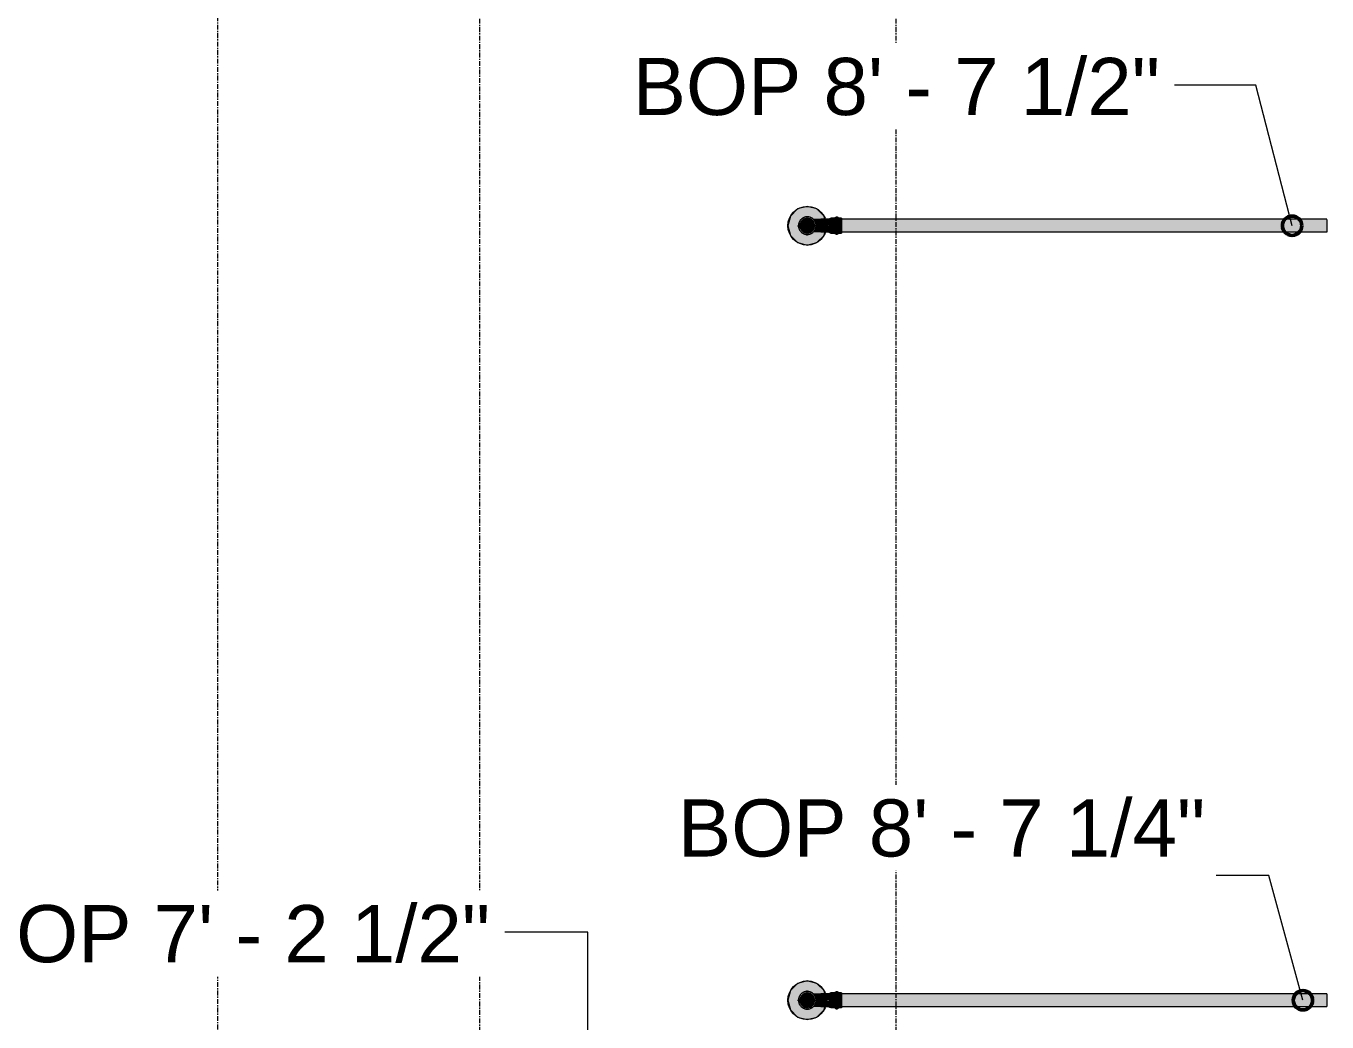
# Model space of a CAD drawing. Header units: inches. Extents: x -3679 to 241, y -496 to 1784.
# Drawn here: x -3101.8 to -2967.5, y 1161.5 to 1264.4 of the extents above; entities that cross this region are included whole.
import ezdxf

# ---------------------------------------------------------------- set-up
doc = ezdxf.new("R2010")
doc.units = ezdxf.units.IN
doc.header["$MEASUREMENT"] = 0
doc.linetypes.add('Grid Line', pattern=[0.875, 0.5, -0.125, 0.125, -0.125])
for name, color, linetype, lineweight in [('A-ANNO-NOTE', 250, 'Continuous', 9), ('G-ANNO-DIMS', 251, 'Continuous', 9), ('P-PIPE', 1, 'Continuous', 9), ('P-PIPE-CNTR', 1, 'Continuous', 9), ('S-GRID', 8, 'Continuous', 9)]:
    doc.layers.add(name, color=color, linetype=linetype, lineweight=lineweight)
doc.styles.add('Arial_1', font='arial.ttf', dxfattribs={"height": 5.901198})

# ---------------------------------------------------------------- blocks, each defined once
blk = doc.blocks.new('Victaulic-VicPress316-Elbow 90-45deg Style P568_P571 - Standard-1233200-LOWER PARKING')
at = {"layer": 'P-PIPE'}
for points in [[(-3022.07, 1163.74), (-3021.92, 1163.74), (-3021.7, 1164.28), (-3021.16, 1164.51), (-3020.61, 1164.28), (-3020.39, 1163.74), (-3020.39, 1163.74), (-3020.24, 1163.74), (-3020.26, 1163.91), (-3020.32, 1164.09), (-3020.49, 1164.36), (-3020.69, 1164.52), (-3020.82, 1164.59), (-3021, 1164.64), (-3021.18, 1164.65), (-3021.34, 1164.6), (-3021.49, 1164.59), (-3021.7, 1164.47), (-3021.83, 1164.36), (-3022.01, 1164.07), (-3022.05, 1163.91)], [(-3021.92, 1163.74), (-3021.81, 1163.74), (-3021.81, 1163.74), (-3021.79, 1163.91), (-3021.75, 1164.04), (-3021.62, 1164.21), (-3021.49, 1164.31), (-3021.33, 1164.38), (-3021.16, 1164.4), (-3020.99, 1164.38), (-3020.83, 1164.31), (-3020.69, 1164.21), (-3020.59, 1164.07), (-3020.52, 1163.91), (-3020.5, 1163.74), (-3020.39, 1163.74), (-3020.61, 1164.28), (-3021.16, 1164.51), (-3021.7, 1164.28), (-3021.88, 1163.84)], [(-3019.76, 1163.74), (-3019.76, 1164.4), (-3020.52, 1164.39), (-3020.46, 1164.32), (-3020.31, 1164.07), (-3020.26, 1163.89), (-3020.24, 1163.74), (-3019.77, 1163.74)], [(-3019.58, 1163.74), (-3018.93, 1163.76), (-3018.91, 1163.92), (-3018.92, 1164.1), (-3018.91, 1164.17), (-3018.93, 1164.21), (-3018.9, 1164.32), (-3018.92, 1164.39), (-3018.94, 1164.4), (-3019.76, 1164.39), (-3019.76, 1163.74), (-3019.62, 1163.74)], [(-3018.94, 1163.74), (-3018.72, 1163.74), (-3018.72, 1164.51), (-3018.8, 1164.5), (-3018.93, 1164.4), (-3018.9, 1164.36), (-3018.92, 1164.27), (-3018.93, 1164.2), (-3018.91, 1164.17), (-3018.91, 1163.97), (-3018.92, 1163.86), (-3018.94, 1163.74)], [(-3018.39, 1163.74), (-3018.27, 1163.74), (-3018.27, 1164.51), (-3018.72, 1164.5), (-3018.72, 1163.74)], [(-3017.98, 1163.74), (-3017.98, 1164.51), (-3018.03, 1164.61), (-3018.12, 1164.65), (-3018.22, 1164.59), (-3018.27, 1164.51), (-3018.27, 1163.74), (-3017.98, 1163.74)], [(-3017.64, 1163.74), (-3017.64, 1164.51), (-3017.98, 1164.5), (-3017.98, 1163.74)], [(-3021.14, 1162.83), (-3020.98, 1162.88), (-3020.82, 1162.89), (-3020.61, 1163.01), (-3020.49, 1163.12), (-3020.31, 1163.41), (-3020.32, 1163.74), (-3020.39, 1163.74), (-3020.61, 1163.2), (-3021.16, 1162.98), (-3021.16, 1162.98), (-3021.7, 1163.2), (-3021.92, 1163.74), (-3022, 1163.74), (-3022.01, 1163.41), (-3021.83, 1163.12), (-3021.62, 1162.96), (-3021.49, 1162.89), (-3021.32, 1162.85)], [(-3019.78, 1163.09), (-3019.76, 1163.1), (-3019.78, 1163.74), (-3020.32, 1163.74), (-3020.32, 1163.39), (-3020.49, 1163.12), (-3020.53, 1163.09), (-3020.04, 1163.09)], [(-3018.94, 1163.09), (-3018.92, 1163.1), (-3018.9, 1163.11), (-3018.92, 1163.23), (-3018.93, 1163.28), (-3018.91, 1163.31), (-3018.91, 1163.51), (-3018.91, 1163.58), (-3018.94, 1163.74), (-3019.76, 1163.74), (-3019.76, 1163.09)], [(-3018.72, 1162.98), (-3018.72, 1163.74), (-3018.93, 1163.73), (-3018.91, 1163.57), (-3018.92, 1163.39), (-3018.91, 1163.31), (-3018.93, 1163.27), (-3018.9, 1163.15), (-3018.91, 1163.1), (-3018.94, 1163.08), (-3018.86, 1163.02), (-3018.78, 1162.99)], [(-3018.72, 1162.98), (-3018.27, 1162.99), (-3018.27, 1163.74), (-3018.72, 1163.74), (-3018.72, 1162.99)], [(-3018.12, 1162.83), (-3018.02, 1162.89), (-3017.98, 1162.98), (-3017.98, 1163.74), (-3018.27, 1163.74), (-3018.27, 1162.98), (-3018.21, 1162.88), (-3018.16, 1162.85)], [(-3017.98, 1162.98), (-3017.64, 1162.98), (-3017.64, 1163.74), (-3017.98, 1163.74), (-3017.98, 1163.02)]]:
    blk.add_hatch(color=256, dxfattribs=at).paths.add_polyline_path(points, flags=0)
h = blk.add_hatch(color=256, dxfattribs=at)
h.paths.add_polyline_path([(-3021.16, 1162.98), (-3020.61, 1163.2), (-3020.5, 1163.48), (-3020.5, 1163.74), (-3020.52, 1163.57), (-3020.59, 1163.41), (-3020.69, 1163.28), (-3020.83, 1163.17), (-3020.99, 1163.11), (-3021.16, 1163.09), (-3021.33, 1163.11), (-3021.49, 1163.17), (-3021.62, 1163.28), (-3021.73, 1163.41), (-3021.79, 1163.57), (-3021.81, 1163.74), (-3021.92, 1163.74), (-3021.7, 1163.2), (-3021.32, 1163.04)], flags=0)
h.paths.add_polyline_path([(-3020.5, 1163.48), (-3020.39, 1163.74), (-3020.5, 1163.74)], flags=0)
for p, q in [((-3018.87, 1164.4), (-3019.76, 1164.4)), ((-3018.27, 1164.51), (-3018.72, 1164.51)), ((-3017.64, 1164.51), (-3017.98, 1164.51)), ((-3021.74, 1163.45), (-3021.74, 1163.45)), ((-3020.57, 1164.04), (-3020.57, 1164.04)), ((-3019.76, 1163.09), (-3018.87, 1163.09)), ((-3018.72, 1162.98), (-3018.27, 1162.98)), ((-3017.98, 1162.98), (-3017.64, 1162.98))]:
    blk.add_line(p, q, dxfattribs=at)
at = {"layer": 'P-PIPE', "flags": 128}
for points in [[(-3020.24, 1163.74), (-3020.25, 1163.78), (-3020.25, 1163.82), (-3020.25, 1163.85), (-3020.26, 1163.89), (-3020.26, 1163.92), (-3020.27, 1163.96), (-3020.28, 1163.99), (-3020.29, 1164.03), (-3020.3, 1164.06), (-3020.32, 1164.1), (-3020.33, 1164.13), (-3020.35, 1164.16), (-3020.37, 1164.2), (-3020.38, 1164.23), (-3020.4, 1164.26), (-3020.43, 1164.29), (-3020.45, 1164.32), (-3020.47, 1164.34), (-3020.5, 1164.37), (-3020.52, 1164.4), (-3020.55, 1164.42), (-3020.58, 1164.45), (-3020.6, 1164.47), (-3020.63, 1164.49), (-3020.66, 1164.51), (-3020.7, 1164.53), (-3020.73, 1164.55), (-3020.76, 1164.56), (-3020.79, 1164.58), (-3020.83, 1164.59), (-3020.86, 1164.61), (-3020.9, 1164.62), (-3020.93, 1164.63), (-3020.97, 1164.63), (-3021, 1164.64), (-3021.04, 1164.65), (-3021.07, 1164.65), (-3021.11, 1164.65), (-3021.15, 1164.65), (-3021.18, 1164.65), (-3021.22, 1164.65), (-3021.26, 1164.65), (-3021.29, 1164.64), (-3021.33, 1164.64), (-3021.36, 1164.63), (-3021.4, 1164.62), (-3021.43, 1164.61), (-3021.47, 1164.6), (-3021.5, 1164.59), (-3021.54, 1164.57), (-3021.57, 1164.56), (-3021.6, 1164.54), (-3021.63, 1164.52), (-3021.66, 1164.5), (-3021.69, 1164.48), (-3021.72, 1164.46), (-3021.75, 1164.43), (-3021.78, 1164.41), (-3021.8, 1164.39), (-3021.83, 1164.36), (-3021.85, 1164.33), (-3021.88, 1164.3), (-3021.9, 1164.27), (-3021.92, 1164.24), (-3021.94, 1164.21), (-3021.96, 1164.18), (-3021.97, 1164.15), (-3021.99, 1164.12), (-3022, 1164.08), (-3022.02, 1164.05), (-3022.03, 1164.01), (-3022.04, 1163.98), (-3022.05, 1163.94), (-3022.05, 1163.91), (-3022.06, 1163.87), (-3022.06, 1163.84), (-3022.07, 1163.8), (-3022.07, 1163.76), (-3022.07, 1163.74)], [(-3020.53, 1164.4), (-3020.52, 1164.4), (-3020.47, 1164.4), (-3020.42, 1164.4), (-3020.37, 1164.4), (-3020.32, 1164.4), (-3020.27, 1164.4), (-3020.22, 1164.4), (-3020.16, 1164.4), (-3020.11, 1164.4), (-3020.06, 1164.4), (-3020, 1164.4), (-3019.95, 1164.4), (-3019.89, 1164.4), (-3019.83, 1164.4), (-3019.78, 1164.4), (-3019.76, 1164.4)], [(-3018.94, 1164.4), (-3018.93, 1164.41), (-3018.92, 1164.42), (-3018.91, 1164.43), (-3018.91, 1164.43), (-3018.9, 1164.44), (-3018.89, 1164.45), (-3018.88, 1164.45), (-3018.87, 1164.46), (-3018.86, 1164.47), (-3018.85, 1164.47), (-3018.85, 1164.48), (-3018.84, 1164.48), (-3018.83, 1164.49), (-3018.82, 1164.49), (-3018.81, 1164.49), (-3018.79, 1164.5), (-3018.78, 1164.5), (-3018.77, 1164.5), (-3018.76, 1164.51), (-3018.75, 1164.51), (-3018.74, 1164.51), (-3018.73, 1164.51), (-3018.72, 1164.51), (-3018.72, 1164.51)], [(-3018.27, 1164.51), (-3018.27, 1164.51), (-3018.27, 1164.52), (-3018.27, 1164.53), (-3018.26, 1164.53), (-3018.26, 1164.54), (-3018.26, 1164.54), (-3018.26, 1164.55), (-3018.26, 1164.55), (-3018.26, 1164.56), (-3018.25, 1164.57), (-3018.25, 1164.57), (-3018.25, 1164.58), (-3018.25, 1164.58), (-3018.24, 1164.59), (-3018.24, 1164.59), (-3018.24, 1164.6), (-3018.23, 1164.6), (-3018.23, 1164.61), (-3018.23, 1164.61), (-3018.22, 1164.61), (-3018.22, 1164.62), (-3018.21, 1164.62), (-3018.21, 1164.62), (-3018.2, 1164.63), (-3018.2, 1164.63), (-3018.19, 1164.63), (-3018.19, 1164.64), (-3018.18, 1164.64), (-3018.18, 1164.64), (-3018.17, 1164.64), (-3018.17, 1164.65), (-3018.16, 1164.65), (-3018.16, 1164.65), (-3018.15, 1164.65), (-3018.15, 1164.65), (-3018.14, 1164.65), (-3018.13, 1164.65), (-3018.13, 1164.65), (-3018.12, 1164.65), (-3018.12, 1164.65), (-3018.11, 1164.65), (-3018.1, 1164.65), (-3018.1, 1164.65), (-3018.09, 1164.65), (-3018.09, 1164.65), (-3018.08, 1164.65), (-3018.08, 1164.65), (-3018.07, 1164.65), (-3018.07, 1164.64), (-3018.06, 1164.64), (-3018.05, 1164.64), (-3018.05, 1164.64), (-3018.04, 1164.63), (-3018.04, 1164.63), (-3018.04, 1164.63), (-3018.03, 1164.62), (-3018.03, 1164.62), (-3018.02, 1164.62), (-3018.02, 1164.61), (-3018.01, 1164.61), (-3018.01, 1164.6), (-3018.01, 1164.6), (-3018, 1164.59), (-3018, 1164.59), (-3018, 1164.58), (-3017.99, 1164.58), (-3017.99, 1164.57), (-3017.99, 1164.57), (-3017.99, 1164.56), (-3017.98, 1164.56), (-3017.98, 1164.55), (-3017.98, 1164.55), (-3017.98, 1164.54), (-3017.98, 1164.54), (-3017.98, 1164.53), (-3017.98, 1164.52), (-3017.98, 1164.52), (-3017.98, 1164.51), (-3017.98, 1164.51)], [(-3018.27, 1164.47), (-3018.27, 1164.48), (-3018.27, 1164.49), (-3018.27, 1164.49), (-3018.27, 1164.5), (-3018.27, 1164.5), (-3018.27, 1164.51), (-3018.27, 1164.51), (-3018.27, 1164.51), (-3018.27, 1164.51)], [(-3018.27, 1164.51), (-3018.27, 1164.51), (-3018.27, 1164.51), (-3018.27, 1164.5), (-3018.27, 1164.5), (-3018.27, 1164.49), (-3018.27, 1164.49), (-3018.27, 1164.48), (-3018.27, 1164.47), (-3018.27, 1164.46), (-3018.27, 1164.45), (-3018.27, 1164.44), (-3018.27, 1164.42), (-3018.27, 1164.41), (-3018.27, 1164.39), (-3018.27, 1164.38), (-3018.27, 1164.36), (-3018.27, 1164.34), (-3018.27, 1164.32), (-3018.27, 1164.3), (-3018.27, 1164.28), (-3018.27, 1164.25), (-3018.27, 1164.23), (-3018.27, 1164.21), (-3018.27, 1164.18), (-3018.27, 1164.16), (-3018.27, 1164.13), (-3018.27, 1164.1), (-3018.27, 1164.08), (-3018.27, 1164.05), (-3018.27, 1164.02), (-3018.27, 1163.99), (-3018.27, 1163.96), (-3018.27, 1163.93), (-3018.27, 1163.9), (-3018.27, 1163.87), (-3018.27, 1163.84), (-3018.27, 1163.81), (-3018.27, 1163.78), (-3018.27, 1163.75), (-3018.27, 1163.74)], [(-3017.98, 1163.74), (-3017.98, 1163.77), (-3017.98, 1163.8), (-3017.98, 1163.83), (-3017.98, 1163.86), (-3017.98, 1163.89), (-3017.98, 1163.92), (-3017.98, 1163.95), (-3017.98, 1163.98), (-3017.98, 1164.01), (-3017.98, 1164.04), (-3017.98, 1164.07), (-3017.98, 1164.1), (-3017.98, 1164.12), (-3017.98, 1164.15), (-3017.98, 1164.18), (-3017.98, 1164.2), (-3017.98, 1164.22), (-3017.98, 1164.25), (-3017.98, 1164.27), (-3017.98, 1164.29), (-3017.98, 1164.31), (-3017.98, 1164.33), (-3017.98, 1164.35), (-3017.98, 1164.37), (-3017.98, 1164.39), (-3017.98, 1164.4), (-3017.98, 1164.42), (-3017.98, 1164.43), (-3017.98, 1164.45), (-3017.98, 1164.46), (-3017.98, 1164.47), (-3017.98, 1164.48), (-3017.98, 1164.49), (-3017.98, 1164.49), (-3017.98, 1164.5), (-3017.98, 1164.5), (-3017.98, 1164.51), (-3017.98, 1164.51), (-3017.98, 1164.51), (-3017.98, 1164.51)], [(-3017.98, 1164.51), (-3017.98, 1164.51), (-3017.98, 1164.51), (-3017.98, 1164.5), (-3017.98, 1164.5), (-3017.98, 1164.49), (-3017.98, 1164.49), (-3017.98, 1164.48), (-3017.98, 1164.47)], [(-3022.07, 1163.74), (-3022.07, 1163.71), (-3022.07, 1163.67), (-3022.06, 1163.63), (-3022.06, 1163.6), (-3022.05, 1163.56), (-3022.04, 1163.53), (-3022.03, 1163.49), (-3022.02, 1163.46), (-3022.01, 1163.42), (-3022, 1163.39), (-3021.98, 1163.35), (-3021.97, 1163.32), (-3021.95, 1163.29), (-3021.93, 1163.26), (-3021.91, 1163.23), (-3021.89, 1163.2), (-3021.87, 1163.17), (-3021.84, 1163.14), (-3021.82, 1163.11), (-3021.79, 1163.09), (-3021.77, 1163.06), (-3021.74, 1163.04), (-3021.71, 1163.02), (-3021.68, 1163), (-3021.65, 1162.98), (-3021.62, 1162.96), (-3021.59, 1162.94), (-3021.55, 1162.92), (-3021.52, 1162.91), (-3021.49, 1162.89), (-3021.45, 1162.88), (-3021.42, 1162.87), (-3021.38, 1162.86), (-3021.35, 1162.85), (-3021.31, 1162.84), (-3021.28, 1162.84), (-3021.24, 1162.83), (-3021.2, 1162.83), (-3021.17, 1162.83), (-3021.13, 1162.83), (-3021.09, 1162.83), (-3021.06, 1162.84), (-3021.02, 1162.84), (-3020.99, 1162.85), (-3020.95, 1162.85), (-3020.91, 1162.86), (-3020.88, 1162.87), (-3020.84, 1162.89), (-3020.81, 1162.9), (-3020.78, 1162.91), (-3020.74, 1162.93), (-3020.71, 1162.95), (-3020.68, 1162.96), (-3020.65, 1162.98), (-3020.62, 1163.01), (-3020.59, 1163.03), (-3020.56, 1163.05), (-3020.54, 1163.07), (-3020.51, 1163.1), (-3020.48, 1163.13), (-3020.46, 1163.15), (-3020.44, 1163.18), (-3020.42, 1163.21), (-3020.39, 1163.24), (-3020.38, 1163.27), (-3020.36, 1163.3), (-3020.34, 1163.34), (-3020.32, 1163.37), (-3020.31, 1163.4), (-3020.3, 1163.44), (-3020.29, 1163.47), (-3020.28, 1163.51), (-3020.27, 1163.54), (-3020.26, 1163.58), (-3020.25, 1163.61), (-3020.25, 1163.65), (-3020.25, 1163.69), (-3020.25, 1163.72), (-3020.24, 1163.74)], [(-3021.15, 1163.09), (-3021.16, 1163.09), (-3021.16, 1163.09)], [(-3019.76, 1163.09), (-3019.82, 1163.09), (-3019.88, 1163.09), (-3019.93, 1163.09), (-3019.99, 1163.09), (-3020.04, 1163.09), (-3020.09, 1163.09), (-3020.15, 1163.09), (-3020.2, 1163.09), (-3020.25, 1163.09), (-3020.31, 1163.09), (-3020.36, 1163.09), (-3020.41, 1163.09), (-3020.46, 1163.09), (-3020.5, 1163.09), (-3020.53, 1163.09)], [(-3018.72, 1162.98), (-3018.73, 1162.98), (-3018.74, 1162.98), (-3018.75, 1162.98), (-3018.76, 1162.98), (-3018.77, 1162.98), (-3018.78, 1162.98), (-3018.79, 1162.99), (-3018.8, 1162.99), (-3018.81, 1162.99), (-3018.82, 1163), (-3018.83, 1163), (-3018.84, 1163.01), (-3018.85, 1163.01), (-3018.86, 1163.02), (-3018.87, 1163.02), (-3018.88, 1163.03), (-3018.89, 1163.04), (-3018.9, 1163.04), (-3018.91, 1163.05), (-3018.91, 1163.06), (-3018.92, 1163.07), (-3018.93, 1163.08), (-3018.93, 1163.08), (-3018.94, 1163.09)], [(-3018.27, 1163.74), (-3018.27, 1163.71), (-3018.27, 1163.68), (-3018.27, 1163.65), (-3018.27, 1163.62), (-3018.27, 1163.59), (-3018.27, 1163.56), (-3018.27, 1163.53), (-3018.27, 1163.5), (-3018.27, 1163.47), (-3018.27, 1163.44), (-3018.27, 1163.42), (-3018.27, 1163.39), (-3018.27, 1163.36), (-3018.27, 1163.34), (-3018.27, 1163.31), (-3018.27, 1163.28), (-3018.27, 1163.26), (-3018.27, 1163.24), (-3018.27, 1163.21), (-3018.27, 1163.19), (-3018.27, 1163.17), (-3018.27, 1163.15), (-3018.27, 1163.13), (-3018.27, 1163.11), (-3018.27, 1163.1), (-3018.27, 1163.08), (-3018.27, 1163.07), (-3018.27, 1163.05), (-3018.27, 1163.04), (-3018.27, 1163.03), (-3018.27, 1163.02), (-3018.27, 1163.01), (-3018.27, 1163), (-3018.27, 1162.99), (-3018.27, 1162.99), (-3018.27, 1162.98), (-3018.27, 1162.98), (-3018.27, 1162.98), (-3018.27, 1162.98), (-3018.27, 1162.98)], [(-3017.98, 1162.98), (-3017.98, 1162.98), (-3017.98, 1162.98), (-3017.98, 1162.98), (-3017.98, 1162.99), (-3017.98, 1162.99), (-3017.98, 1163), (-3017.98, 1163.01), (-3017.98, 1163.02), (-3017.98, 1163.03), (-3017.98, 1163.04), (-3017.98, 1163.05), (-3017.98, 1163.06), (-3017.98, 1163.08), (-3017.98, 1163.09), (-3017.98, 1163.11), (-3017.98, 1163.13), (-3017.98, 1163.15), (-3017.98, 1163.17), (-3017.98, 1163.19), (-3017.98, 1163.21), (-3017.98, 1163.23), (-3017.98, 1163.25), (-3017.98, 1163.28), (-3017.98, 1163.3), (-3017.98, 1163.33), (-3017.98, 1163.35), (-3017.98, 1163.38), (-3017.98, 1163.41), (-3017.98, 1163.44), (-3017.98, 1163.46), (-3017.98, 1163.49), (-3017.98, 1163.52), (-3017.98, 1163.55), (-3017.98, 1163.58), (-3017.98, 1163.61), (-3017.98, 1163.64), (-3017.98, 1163.67), (-3017.98, 1163.7), (-3017.98, 1163.73), (-3017.98, 1163.74)], [(-3018.27, 1162.98), (-3018.27, 1162.98), (-3018.27, 1162.98), (-3018.27, 1162.98), (-3018.27, 1162.99), (-3018.27, 1162.99), (-3018.27, 1163), (-3018.27, 1163.01), (-3018.27, 1163.02)], [(-3017.98, 1162.98), (-3017.98, 1162.97), (-3017.98, 1162.96), (-3017.98, 1162.96), (-3017.98, 1162.95), (-3017.98, 1162.95), (-3017.98, 1162.94), (-3017.98, 1162.94), (-3017.98, 1162.93), (-3017.98, 1162.92), (-3017.99, 1162.92), (-3017.99, 1162.91), (-3017.99, 1162.91), (-3017.99, 1162.9), (-3018, 1162.9), (-3018, 1162.89), (-3018, 1162.89), (-3018.01, 1162.88), (-3018.01, 1162.88), (-3018.02, 1162.88), (-3018.02, 1162.87), (-3018.02, 1162.87), (-3018.03, 1162.86), (-3018.03, 1162.86), (-3018.04, 1162.86), (-3018.04, 1162.85), (-3018.05, 1162.85), (-3018.05, 1162.85), (-3018.06, 1162.85), (-3018.06, 1162.84), (-3018.07, 1162.84), (-3018.07, 1162.84), (-3018.08, 1162.84), (-3018.08, 1162.84), (-3018.09, 1162.83), (-3018.1, 1162.83), (-3018.1, 1162.83), (-3018.11, 1162.83), (-3018.11, 1162.83), (-3018.12, 1162.83), (-3018.13, 1162.83), (-3018.13, 1162.83), (-3018.14, 1162.83), (-3018.14, 1162.83), (-3018.15, 1162.83), (-3018.15, 1162.83), (-3018.16, 1162.84), (-3018.17, 1162.84), (-3018.17, 1162.84), (-3018.18, 1162.84), (-3018.18, 1162.84), (-3018.19, 1162.85), (-3018.19, 1162.85), (-3018.2, 1162.85), (-3018.2, 1162.86), (-3018.21, 1162.86), (-3018.21, 1162.86), (-3018.22, 1162.87), (-3018.22, 1162.87), (-3018.22, 1162.87), (-3018.23, 1162.88), (-3018.23, 1162.88), (-3018.24, 1162.89), (-3018.24, 1162.89), (-3018.24, 1162.9), (-3018.25, 1162.9), (-3018.25, 1162.91), (-3018.25, 1162.91), (-3018.25, 1162.92), (-3018.26, 1162.92), (-3018.26, 1162.93), (-3018.26, 1162.93), (-3018.26, 1162.94), (-3018.26, 1162.94), (-3018.26, 1162.95), (-3018.26, 1162.96), (-3018.27, 1162.96), (-3018.27, 1162.97), (-3018.27, 1162.97), (-3018.27, 1162.98)], [(-3017.98, 1163.02), (-3017.98, 1163.01), (-3017.98, 1163), (-3017.98, 1162.99), (-3017.98, 1162.99), (-3017.98, 1162.98), (-3017.98, 1162.98), (-3017.98, 1162.98), (-3017.98, 1162.98), (-3017.98, 1162.98)]]:
    blk.add_lwpolyline(points, dxfattribs=at)
at = {"layer": 'P-PIPE'}
for radius, start, end in [(0.766, 0, 180), (0.767, 180, 0), (0.766, 180, 225), (0.767, 0, 45)]:
    blk.add_arc((-3021.16, 1163.74), radius, start, end, dxfattribs=at)
for centre, major_axis, start_param, end_param in [((-3018.27, 1163.74), (0, 0.767), 6.283084, 7.853974), ((-3017.98, 1163.74), (0, 0.766), 6.283084, 7.853974), ((-3017.64, 1163.74), (0, 0.767), 6.283084, 7.853974), ((-3018.27, 1163.74), (0, 0.766), 1.570788, 3.141483), ((-3017.98, 1163.74), (0, 0.767), 1.570788, 3.141483), ((-3017.64, 1163.74), (0, 0.767), 1.570788, 3.141483)]:
    blk.add_ellipse(centre, major_axis=major_axis, ratio=0.000004, start_param=start_param, end_param=end_param, dxfattribs=at)
blk = doc.blocks.new('Victaulic-VicPress316-Elbow 90-45deg Style P568_P571 - Standard-1233239-LOWER PARKING')
at = {"layer": 'P-PIPE'}
for points in [[(-3022.07, 1243.74), (-3021.92, 1243.74), (-3021.7, 1244.28), (-3021.16, 1244.51), (-3020.61, 1244.28), (-3020.39, 1243.74), (-3020.24, 1243.74), (-3020.27, 1243.93), (-3020.32, 1244.09), (-3020.49, 1244.36), (-3020.69, 1244.52), (-3020.82, 1244.59), (-3021, 1244.64), (-3021.18, 1244.65), (-3021.34, 1244.6), (-3021.49, 1244.59), (-3021.7, 1244.47), (-3021.83, 1244.36), (-3022.01, 1244.07), (-3022.05, 1243.91)], [(-3021.14, 1242.83), (-3020.98, 1242.88), (-3020.82, 1242.89), (-3020.61, 1243.01), (-3020.49, 1243.12), (-3020.31, 1243.41), (-3020.32, 1243.74), (-3020.39, 1243.74), (-3020.61, 1243.2), (-3021.16, 1242.98), (-3021.16, 1242.98), (-3021.7, 1243.2), (-3021.92, 1243.74), (-3022, 1243.74), (-3022.01, 1243.41), (-3021.83, 1243.12), (-3021.62, 1242.96), (-3021.49, 1242.89), (-3021.32, 1242.85)], [(-3019.78, 1243.09), (-3019.76, 1243.1), (-3019.78, 1243.74), (-3020.32, 1243.74), (-3020.32, 1243.39), (-3020.49, 1243.12), (-3020.53, 1243.09), (-3020.04, 1243.09)], [(-3019.76, 1243.74), (-3019.76, 1244.4), (-3020.52, 1244.39), (-3020.46, 1244.32), (-3020.31, 1244.07), (-3020.26, 1243.89), (-3020.24, 1243.74), (-3019.77, 1243.74)], [(-3019.69, 1243.74), (-3018.93, 1243.76), (-3018.91, 1243.92), (-3018.92, 1244.1), (-3018.91, 1244.17), (-3018.93, 1244.22), (-3018.9, 1244.32), (-3018.92, 1244.39), (-3018.94, 1244.4), (-3019.76, 1244.39), (-3019.76, 1243.74)], [(-3019.69, 1243.09), (-3018.92, 1243.1), (-3018.9, 1243.11), (-3018.92, 1243.23), (-3018.93, 1243.28), (-3018.91, 1243.31), (-3018.91, 1243.51), (-3018.91, 1243.58), (-3018.94, 1243.74), (-3019.76, 1243.74), (-3019.76, 1243.09)], [(-3018.94, 1243.74), (-3018.72, 1243.74), (-3018.72, 1244.51), (-3018.8, 1244.5), (-3018.93, 1244.4), (-3018.9, 1244.36), (-3018.92, 1244.27), (-3018.93, 1244.2), (-3018.91, 1244.17), (-3018.91, 1243.97), (-3018.92, 1243.86), (-3018.94, 1243.74)], [(-3018.72, 1242.98), (-3018.72, 1243.74), (-3018.93, 1243.73), (-3018.91, 1243.57), (-3018.92, 1243.39), (-3018.91, 1243.31), (-3018.93, 1243.27), (-3018.9, 1243.15), (-3018.91, 1243.1), (-3018.94, 1243.08), (-3018.86, 1243.02), (-3018.78, 1242.99)], [(-3018.39, 1243.74), (-3018.27, 1243.74), (-3018.27, 1244.51), (-3018.72, 1244.5), (-3018.72, 1243.74)], [(-3018.72, 1242.98), (-3018.27, 1242.99), (-3018.27, 1243.74), (-3018.72, 1243.74), (-3018.72, 1242.99)], [(-3017.98, 1243.74), (-3017.98, 1243.74), (-3017.98, 1244.51), (-3018.03, 1244.61), (-3018.12, 1244.65), (-3018.22, 1244.59), (-3018.27, 1244.51), (-3018.27, 1243.74), (-3018.05, 1243.74)], [(-3018.12, 1242.83), (-3018.02, 1242.89), (-3017.98, 1242.98), (-3017.98, 1243.74), (-3018.27, 1243.74), (-3018.27, 1242.98), (-3018.21, 1242.88), (-3018.16, 1242.85)], [(-3017.64, 1243.74), (-3017.64, 1244.51), (-3017.98, 1244.5), (-3017.98, 1243.74)], [(-3017.98, 1242.98), (-3017.64, 1242.98), (-3017.64, 1243.74), (-3017.98, 1243.74), (-3017.98, 1243.02)]]:
    blk.add_hatch(color=256, dxfattribs=at).paths.add_polyline_path(points, flags=0)
h = blk.add_hatch(color=256, dxfattribs=at)
h.paths.add_polyline_path([(-3021.81, 1244.01), (-3021.81, 1243.74), (-3021.79, 1243.91), (-3021.75, 1244.04), (-3021.62, 1244.21), (-3021.49, 1244.31), (-3021.33, 1244.38), (-3021.16, 1244.4), (-3020.99, 1244.38), (-3020.83, 1244.31), (-3020.69, 1244.21), (-3020.59, 1244.07), (-3020.52, 1243.91), (-3020.5, 1243.74), (-3020.39, 1243.74), (-3020.61, 1244.28), (-3021.16, 1244.51), (-3021.7, 1244.28), (-3021.8, 1244.05)], flags=0)
h.paths.add_polyline_path([(-3021.92, 1243.74), (-3021.81, 1243.74), (-3021.81, 1244.01)], flags=0)
h = blk.add_hatch(color=256, dxfattribs=at)
h.paths.add_polyline_path([(-3021.16, 1242.98), (-3020.61, 1243.2), (-3020.5, 1243.48), (-3020.5, 1243.74), (-3020.52, 1243.57), (-3020.59, 1243.41), (-3020.71, 1243.26), (-3020.83, 1243.17), (-3020.99, 1243.11), (-3021.16, 1243.09), (-3021.33, 1243.11), (-3021.49, 1243.17), (-3021.62, 1243.28), (-3021.73, 1243.41), (-3021.8, 1243.62), (-3021.81, 1243.74), (-3021.81, 1243.48), (-3021.7, 1243.2), (-3021.32, 1243.04)], flags=0)
h.paths.add_polyline_path([(-3020.5, 1243.48), (-3020.39, 1243.74), (-3020.5, 1243.74)], flags=0)
h.paths.add_polyline_path([(-3021.81, 1243.48), (-3021.81, 1243.74), (-3021.92, 1243.74)], flags=0)
for p, q in [((-3020.57, 1244.04), (-3020.57, 1244.04)), ((-3018.87, 1244.4), (-3019.76, 1244.4)), ((-3018.27, 1244.51), (-3018.72, 1244.51)), ((-3017.64, 1244.51), (-3017.98, 1244.51)), ((-3021.74, 1243.45), (-3021.74, 1243.45)), ((-3019.76, 1243.09), (-3018.87, 1243.09)), ((-3018.72, 1242.98), (-3018.27, 1242.98)), ((-3017.98, 1242.98), (-3017.64, 1242.98))]:
    blk.add_line(p, q, dxfattribs=at)
at = {"layer": 'P-PIPE', "flags": 128}
for points in [[(-3020.24, 1243.74), (-3020.25, 1243.78), (-3020.25, 1243.82), (-3020.25, 1243.85), (-3020.26, 1243.89), (-3020.26, 1243.92), (-3020.27, 1243.96), (-3020.28, 1243.99), (-3020.29, 1244.03), (-3020.3, 1244.06), (-3020.32, 1244.1), (-3020.33, 1244.13), (-3020.35, 1244.16), (-3020.37, 1244.2), (-3020.38, 1244.23), (-3020.4, 1244.26), (-3020.43, 1244.29), (-3020.45, 1244.32), (-3020.47, 1244.34), (-3020.5, 1244.37), (-3020.52, 1244.4), (-3020.55, 1244.42), (-3020.58, 1244.45), (-3020.6, 1244.47), (-3020.63, 1244.49), (-3020.66, 1244.51), (-3020.7, 1244.53), (-3020.73, 1244.55), (-3020.76, 1244.56), (-3020.79, 1244.58), (-3020.83, 1244.59), (-3020.86, 1244.61), (-3020.9, 1244.62), (-3020.93, 1244.63), (-3020.97, 1244.63), (-3021, 1244.64), (-3021.04, 1244.65), (-3021.07, 1244.65), (-3021.11, 1244.65), (-3021.15, 1244.65), (-3021.18, 1244.65), (-3021.22, 1244.65), (-3021.26, 1244.65), (-3021.29, 1244.64), (-3021.33, 1244.64), (-3021.36, 1244.63), (-3021.4, 1244.62), (-3021.43, 1244.61), (-3021.47, 1244.6), (-3021.5, 1244.59), (-3021.54, 1244.57), (-3021.57, 1244.56), (-3021.6, 1244.54), (-3021.63, 1244.52), (-3021.66, 1244.5), (-3021.69, 1244.48), (-3021.72, 1244.46), (-3021.75, 1244.43), (-3021.78, 1244.41), (-3021.8, 1244.39), (-3021.83, 1244.36), (-3021.85, 1244.33), (-3021.88, 1244.3), (-3021.9, 1244.27), (-3021.92, 1244.24), (-3021.94, 1244.21), (-3021.96, 1244.18), (-3021.97, 1244.15), (-3021.99, 1244.12), (-3022, 1244.08), (-3022.02, 1244.05), (-3022.03, 1244.01), (-3022.04, 1243.98), (-3022.05, 1243.94), (-3022.05, 1243.91), (-3022.06, 1243.87), (-3022.06, 1243.84), (-3022.07, 1243.8), (-3022.07, 1243.76), (-3022.07, 1243.74)], [(-3022.07, 1243.74), (-3022.07, 1243.71), (-3022.07, 1243.67), (-3022.06, 1243.63), (-3022.06, 1243.6), (-3022.05, 1243.56), (-3022.04, 1243.53), (-3022.03, 1243.49), (-3022.02, 1243.46), (-3022.01, 1243.42), (-3022, 1243.39), (-3021.98, 1243.35), (-3021.97, 1243.32), (-3021.95, 1243.29), (-3021.93, 1243.26), (-3021.91, 1243.23), (-3021.89, 1243.2), (-3021.87, 1243.17), (-3021.84, 1243.14), (-3021.82, 1243.11), (-3021.79, 1243.09), (-3021.77, 1243.06), (-3021.74, 1243.04), (-3021.71, 1243.02), (-3021.68, 1243), (-3021.65, 1242.98), (-3021.62, 1242.96), (-3021.59, 1242.94), (-3021.55, 1242.92), (-3021.52, 1242.91), (-3021.49, 1242.89), (-3021.45, 1242.88), (-3021.42, 1242.87), (-3021.38, 1242.86), (-3021.35, 1242.85), (-3021.31, 1242.84), (-3021.28, 1242.84), (-3021.24, 1242.83), (-3021.2, 1242.83), (-3021.17, 1242.83), (-3021.13, 1242.83), (-3021.09, 1242.83), (-3021.06, 1242.84), (-3021.02, 1242.84), (-3020.99, 1242.85), (-3020.95, 1242.85), (-3020.91, 1242.86), (-3020.88, 1242.87), (-3020.84, 1242.89), (-3020.81, 1242.9), (-3020.78, 1242.91), (-3020.74, 1242.93), (-3020.71, 1242.95), (-3020.68, 1242.96), (-3020.65, 1242.98), (-3020.62, 1243.01), (-3020.59, 1243.03), (-3020.56, 1243.05), (-3020.54, 1243.07), (-3020.51, 1243.1), (-3020.48, 1243.13), (-3020.46, 1243.15), (-3020.44, 1243.18), (-3020.42, 1243.21), (-3020.39, 1243.24), (-3020.38, 1243.27), (-3020.36, 1243.3), (-3020.34, 1243.34), (-3020.32, 1243.37), (-3020.31, 1243.4), (-3020.3, 1243.44), (-3020.29, 1243.47), (-3020.28, 1243.51), (-3020.27, 1243.54), (-3020.26, 1243.58), (-3020.25, 1243.61), (-3020.25, 1243.65), (-3020.25, 1243.69), (-3020.25, 1243.72), (-3020.24, 1243.74)], [(-3020.53, 1244.4), (-3020.52, 1244.4), (-3020.47, 1244.4), (-3020.42, 1244.4), (-3020.37, 1244.4), (-3020.32, 1244.4), (-3020.27, 1244.4), (-3020.22, 1244.4), (-3020.16, 1244.4), (-3020.11, 1244.4), (-3020.06, 1244.4), (-3020, 1244.4), (-3019.95, 1244.4), (-3019.89, 1244.4), (-3019.83, 1244.4), (-3019.78, 1244.4), (-3019.76, 1244.4)], [(-3018.94, 1244.4), (-3018.93, 1244.41), (-3018.92, 1244.42), (-3018.91, 1244.43), (-3018.91, 1244.43), (-3018.9, 1244.44), (-3018.89, 1244.45), (-3018.88, 1244.45), (-3018.87, 1244.46), (-3018.86, 1244.47), (-3018.85, 1244.47), (-3018.85, 1244.48), (-3018.84, 1244.48), (-3018.83, 1244.49), (-3018.82, 1244.49), (-3018.81, 1244.49), (-3018.79, 1244.5), (-3018.78, 1244.5), (-3018.77, 1244.5), (-3018.76, 1244.51), (-3018.75, 1244.51), (-3018.74, 1244.51), (-3018.73, 1244.51), (-3018.72, 1244.51), (-3018.72, 1244.51)], [(-3018.27, 1244.51), (-3018.27, 1244.51), (-3018.27, 1244.52), (-3018.27, 1244.53), (-3018.26, 1244.53), (-3018.26, 1244.54), (-3018.26, 1244.54), (-3018.26, 1244.55), (-3018.26, 1244.55), (-3018.26, 1244.56), (-3018.25, 1244.57), (-3018.25, 1244.57), (-3018.25, 1244.58), (-3018.25, 1244.58), (-3018.24, 1244.59), (-3018.24, 1244.59), (-3018.24, 1244.6), (-3018.23, 1244.6), (-3018.23, 1244.61), (-3018.23, 1244.61), (-3018.22, 1244.61), (-3018.22, 1244.62), (-3018.21, 1244.62), (-3018.21, 1244.62), (-3018.2, 1244.63), (-3018.2, 1244.63), (-3018.19, 1244.63), (-3018.19, 1244.64), (-3018.18, 1244.64), (-3018.18, 1244.64), (-3018.17, 1244.64), (-3018.17, 1244.65), (-3018.16, 1244.65), (-3018.16, 1244.65), (-3018.15, 1244.65), (-3018.15, 1244.65), (-3018.14, 1244.65), (-3018.13, 1244.65), (-3018.13, 1244.65), (-3018.12, 1244.65), (-3018.12, 1244.65), (-3018.11, 1244.65), (-3018.1, 1244.65), (-3018.1, 1244.65), (-3018.09, 1244.65), (-3018.09, 1244.65), (-3018.08, 1244.65), (-3018.08, 1244.65), (-3018.07, 1244.65), (-3018.07, 1244.64), (-3018.06, 1244.64), (-3018.05, 1244.64), (-3018.05, 1244.64), (-3018.04, 1244.63), (-3018.04, 1244.63), (-3018.04, 1244.63), (-3018.03, 1244.62), (-3018.03, 1244.62), (-3018.02, 1244.62), (-3018.02, 1244.61), (-3018.01, 1244.61), (-3018.01, 1244.6), (-3018.01, 1244.6), (-3018, 1244.59), (-3018, 1244.59), (-3018, 1244.58), (-3017.99, 1244.58), (-3017.99, 1244.57), (-3017.99, 1244.57), (-3017.99, 1244.56), (-3017.98, 1244.56), (-3017.98, 1244.55), (-3017.98, 1244.55), (-3017.98, 1244.54), (-3017.98, 1244.54), (-3017.98, 1244.53), (-3017.98, 1244.52), (-3017.98, 1244.52), (-3017.98, 1244.51), (-3017.98, 1244.51)], [(-3018.27, 1244.47), (-3018.27, 1244.48), (-3018.27, 1244.49), (-3018.27, 1244.49), (-3018.27, 1244.5), (-3018.27, 1244.5), (-3018.27, 1244.51), (-3018.27, 1244.51), (-3018.27, 1244.51), (-3018.27, 1244.51)], [(-3018.27, 1244.51), (-3018.27, 1244.51), (-3018.27, 1244.51), (-3018.27, 1244.5), (-3018.27, 1244.5), (-3018.27, 1244.49), (-3018.27, 1244.49), (-3018.27, 1244.48), (-3018.27, 1244.47), (-3018.27, 1244.46), (-3018.27, 1244.45), (-3018.27, 1244.44), (-3018.27, 1244.42), (-3018.27, 1244.41), (-3018.27, 1244.39), (-3018.27, 1244.38), (-3018.27, 1244.36), (-3018.27, 1244.34), (-3018.27, 1244.32), (-3018.27, 1244.3), (-3018.27, 1244.28), (-3018.27, 1244.25), (-3018.27, 1244.23), (-3018.27, 1244.21), (-3018.27, 1244.18), (-3018.27, 1244.16), (-3018.27, 1244.13), (-3018.27, 1244.1), (-3018.27, 1244.08), (-3018.27, 1244.05), (-3018.27, 1244.02), (-3018.27, 1243.99), (-3018.27, 1243.96), (-3018.27, 1243.93), (-3018.27, 1243.9), (-3018.27, 1243.87), (-3018.27, 1243.84), (-3018.27, 1243.81), (-3018.27, 1243.78), (-3018.27, 1243.75), (-3018.27, 1243.74)], [(-3018.27, 1243.74), (-3018.27, 1243.71), (-3018.27, 1243.68), (-3018.27, 1243.65), (-3018.27, 1243.62), (-3018.27, 1243.59), (-3018.27, 1243.56), (-3018.27, 1243.53), (-3018.27, 1243.5), (-3018.27, 1243.47), (-3018.27, 1243.44), (-3018.27, 1243.42), (-3018.27, 1243.39), (-3018.27, 1243.36), (-3018.27, 1243.34), (-3018.27, 1243.31), (-3018.27, 1243.28), (-3018.27, 1243.26), (-3018.27, 1243.24), (-3018.27, 1243.21), (-3018.27, 1243.19), (-3018.27, 1243.17), (-3018.27, 1243.15), (-3018.27, 1243.13), (-3018.27, 1243.11), (-3018.27, 1243.1), (-3018.27, 1243.08), (-3018.27, 1243.07), (-3018.27, 1243.05), (-3018.27, 1243.04), (-3018.27, 1243.03), (-3018.27, 1243.02), (-3018.27, 1243.01), (-3018.27, 1243), (-3018.27, 1242.99), (-3018.27, 1242.99), (-3018.27, 1242.98), (-3018.27, 1242.98), (-3018.27, 1242.98), (-3018.27, 1242.98), (-3018.27, 1242.98)], [(-3017.98, 1243.74), (-3017.98, 1243.77), (-3017.98, 1243.8), (-3017.98, 1243.83), (-3017.98, 1243.86), (-3017.98, 1243.89), (-3017.98, 1243.92), (-3017.98, 1243.95), (-3017.98, 1243.98), (-3017.98, 1244.01), (-3017.98, 1244.04), (-3017.98, 1244.07), (-3017.98, 1244.1), (-3017.98, 1244.12), (-3017.98, 1244.15), (-3017.98, 1244.18), (-3017.98, 1244.2), (-3017.98, 1244.22), (-3017.98, 1244.25), (-3017.98, 1244.27), (-3017.98, 1244.29), (-3017.98, 1244.31), (-3017.98, 1244.33), (-3017.98, 1244.35), (-3017.98, 1244.37), (-3017.98, 1244.39), (-3017.98, 1244.4), (-3017.98, 1244.42), (-3017.98, 1244.43), (-3017.98, 1244.45), (-3017.98, 1244.46), (-3017.98, 1244.47), (-3017.98, 1244.48), (-3017.98, 1244.49), (-3017.98, 1244.49), (-3017.98, 1244.5), (-3017.98, 1244.5), (-3017.98, 1244.51), (-3017.98, 1244.51), (-3017.98, 1244.51), (-3017.98, 1244.51)], [(-3017.98, 1244.51), (-3017.98, 1244.51), (-3017.98, 1244.51), (-3017.98, 1244.5), (-3017.98, 1244.5), (-3017.98, 1244.49), (-3017.98, 1244.49), (-3017.98, 1244.48), (-3017.98, 1244.47)], [(-3017.98, 1242.98), (-3017.98, 1242.98), (-3017.98, 1242.98), (-3017.98, 1242.98), (-3017.98, 1242.99), (-3017.98, 1242.99), (-3017.98, 1243), (-3017.98, 1243.01), (-3017.98, 1243.02), (-3017.98, 1243.03), (-3017.98, 1243.04), (-3017.98, 1243.05), (-3017.98, 1243.06), (-3017.98, 1243.08), (-3017.98, 1243.09), (-3017.98, 1243.11), (-3017.98, 1243.13), (-3017.98, 1243.15), (-3017.98, 1243.17), (-3017.98, 1243.19), (-3017.98, 1243.21), (-3017.98, 1243.23), (-3017.98, 1243.25), (-3017.98, 1243.28), (-3017.98, 1243.3), (-3017.98, 1243.33), (-3017.98, 1243.35), (-3017.98, 1243.38), (-3017.98, 1243.41), (-3017.98, 1243.44), (-3017.98, 1243.46), (-3017.98, 1243.49), (-3017.98, 1243.52), (-3017.98, 1243.55), (-3017.98, 1243.58), (-3017.98, 1243.61), (-3017.98, 1243.64), (-3017.98, 1243.67), (-3017.98, 1243.7), (-3017.98, 1243.73), (-3017.98, 1243.74)], [(-3021.15, 1243.09), (-3021.16, 1243.09), (-3021.16, 1243.09)], [(-3019.76, 1243.09), (-3019.82, 1243.09), (-3019.88, 1243.09), (-3019.93, 1243.09), (-3019.99, 1243.09), (-3020.04, 1243.09), (-3020.09, 1243.09), (-3020.15, 1243.09), (-3020.2, 1243.09), (-3020.25, 1243.09), (-3020.31, 1243.09), (-3020.36, 1243.09), (-3020.41, 1243.09), (-3020.46, 1243.09), (-3020.5, 1243.09), (-3020.53, 1243.09)], [(-3018.72, 1242.98), (-3018.73, 1242.98), (-3018.74, 1242.98), (-3018.75, 1242.98), (-3018.76, 1242.98), (-3018.77, 1242.98), (-3018.78, 1242.98), (-3018.79, 1242.99), (-3018.8, 1242.99), (-3018.81, 1242.99), (-3018.82, 1243), (-3018.83, 1243), (-3018.84, 1243.01), (-3018.85, 1243.01), (-3018.86, 1243.02), (-3018.87, 1243.02), (-3018.88, 1243.03), (-3018.89, 1243.04), (-3018.9, 1243.04), (-3018.91, 1243.05), (-3018.91, 1243.06), (-3018.92, 1243.07), (-3018.93, 1243.08), (-3018.93, 1243.08), (-3018.94, 1243.09)], [(-3018.27, 1242.98), (-3018.27, 1242.98), (-3018.27, 1242.98), (-3018.27, 1242.98), (-3018.27, 1242.99), (-3018.27, 1242.99), (-3018.27, 1243), (-3018.27, 1243.01), (-3018.27, 1243.02)], [(-3017.98, 1242.98), (-3017.98, 1242.97), (-3017.98, 1242.96), (-3017.98, 1242.96), (-3017.98, 1242.95), (-3017.98, 1242.95), (-3017.98, 1242.94), (-3017.98, 1242.94), (-3017.98, 1242.93), (-3017.98, 1242.92), (-3017.99, 1242.92), (-3017.99, 1242.91), (-3017.99, 1242.91), (-3017.99, 1242.9), (-3018, 1242.9), (-3018, 1242.89), (-3018, 1242.89), (-3018.01, 1242.88), (-3018.01, 1242.88), (-3018.02, 1242.88), (-3018.02, 1242.87), (-3018.02, 1242.87), (-3018.03, 1242.86), (-3018.03, 1242.86), (-3018.04, 1242.86), (-3018.04, 1242.85), (-3018.05, 1242.85), (-3018.05, 1242.85), (-3018.06, 1242.85), (-3018.06, 1242.84), (-3018.07, 1242.84), (-3018.07, 1242.84), (-3018.08, 1242.84), (-3018.08, 1242.84), (-3018.09, 1242.83), (-3018.1, 1242.83), (-3018.1, 1242.83), (-3018.11, 1242.83), (-3018.11, 1242.83), (-3018.12, 1242.83), (-3018.13, 1242.83), (-3018.13, 1242.83), (-3018.14, 1242.83), (-3018.14, 1242.83), (-3018.15, 1242.83), (-3018.15, 1242.83), (-3018.16, 1242.84), (-3018.17, 1242.84), (-3018.17, 1242.84), (-3018.18, 1242.84), (-3018.18, 1242.84), (-3018.19, 1242.85), (-3018.19, 1242.85), (-3018.2, 1242.85), (-3018.2, 1242.86), (-3018.21, 1242.86), (-3018.21, 1242.86), (-3018.22, 1242.87), (-3018.22, 1242.87), (-3018.22, 1242.87), (-3018.23, 1242.88), (-3018.23, 1242.88), (-3018.24, 1242.89), (-3018.24, 1242.89), (-3018.24, 1242.9), (-3018.25, 1242.9), (-3018.25, 1242.91), (-3018.25, 1242.91), (-3018.25, 1242.92), (-3018.26, 1242.92), (-3018.26, 1242.93), (-3018.26, 1242.93), (-3018.26, 1242.94), (-3018.26, 1242.94), (-3018.26, 1242.95), (-3018.26, 1242.96), (-3018.27, 1242.96), (-3018.27, 1242.97), (-3018.27, 1242.97), (-3018.27, 1242.98)], [(-3017.98, 1243.02), (-3017.98, 1243.01), (-3017.98, 1243), (-3017.98, 1242.99), (-3017.98, 1242.99), (-3017.98, 1242.98), (-3017.98, 1242.98), (-3017.98, 1242.98), (-3017.98, 1242.98), (-3017.98, 1242.98)]]:
    blk.add_lwpolyline(points, dxfattribs=at)
at = {"layer": 'P-PIPE'}
for radius, start, end in [(0.766, 0, 180), (0.767, 180, 0), (0.766, 180, 225), (0.767, 0, 45)]:
    blk.add_arc((-3021.16, 1243.74), radius, start, end, dxfattribs=at)
for centre, major_axis, start_param, end_param in [((-3018.27, 1243.74), (0, 0.766), 6.282982, 7.853973), ((-3018.27, 1243.74), (0, 0.766), 1.570788, 3.141831), ((-3017.98, 1243.74), (0, 0.766), 0.000247, 1.570788), ((-3017.98, 1243.74), (0, 0.767), 1.570788, 3.141831), ((-3017.64, 1243.74), (0, 0.767), 6.282982, 7.853973), ((-3017.64, 1243.74), (0, 0.767), 1.570788, 3.141382)]:
    blk.add_ellipse(centre, major_axis=major_axis, ratio=0.000004, start_param=start_param, end_param=end_param, dxfattribs=at)

msp = doc.modelspace()

# ---------------------------------------------------------------- hatches: boundary and pattern name
at = {"layer": 'A-ANNO-NOTE'}
for points in [[(-3021.16, 1241.74), (-3020.16, 1242.01), (-3019.42, 1242.74), (-3019.16, 1243.74), (-3019.42, 1244.74), (-3020.16, 1245.47), (-3021.16, 1245.74), (-3022.16, 1245.47), (-3022.89, 1244.74), (-3023.16, 1243.74), (-3022.89, 1242.74), (-3022.16, 1242.01), (-3021.89, 1241.94)], [(-3021.16, 1161.74), (-3020.16, 1162.01), (-3019.42, 1162.74), (-3019.16, 1163.74), (-3019.42, 1164.74), (-3020.16, 1165.47), (-3021.16, 1165.74), (-3022.16, 1165.47), (-3022.89, 1164.74), (-3023.16, 1163.74), (-3022.89, 1162.74), (-3022.16, 1162.01)]]:
    msp.add_hatch(color=256, dxfattribs=at).paths.add_polyline_path(points, flags=0)
h = msp.add_hatch(color=256, dxfattribs=at)
edge = h.paths.add_edge_path(flags=0)
edge.add_arc((-3021.16, 1243.74), 2, 0, 360)
h = msp.add_hatch(color=256, dxfattribs=at)
edge = h.paths.add_edge_path(flags=0)
edge.add_arc((-3021.16, 1163.74), 2, 0, 360)
at = {"layer": 'P-PIPE'}
for points in [[(-3021.16, 1243.09), (-3020.99, 1243.11), (-3020.83, 1243.17), (-3020.69, 1243.28), (-3020.59, 1243.41), (-3020.52, 1243.57), (-3020.5, 1243.74), (-3020.53, 1243.93), (-3020.59, 1244.07), (-3020.69, 1244.21), (-3020.83, 1244.31), (-3020.99, 1244.38), (-3021.16, 1244.4), (-3021.33, 1244.38), (-3021.49, 1244.31), (-3021.62, 1244.21), (-3021.73, 1244.07), (-3021.8, 1243.87), (-3021.81, 1243.74), (-3021.79, 1243.57), (-3021.73, 1243.41), (-3021.6, 1243.26), (-3021.49, 1243.17), (-3021.33, 1243.11)], [(-3015.48, 1243.74), (-2967.51, 1243.74), (-2967.51, 1244.4), (-3017.64, 1244.4), (-3017.64, 1243.74)], [(-3017.64, 1243.09), (-2967.51, 1243.09), (-2967.51, 1243.74), (-3017.64, 1243.74), (-3017.64, 1243.09)], [(-3021.16, 1163.09), (-3020.99, 1163.11), (-3020.83, 1163.17), (-3020.69, 1163.28), (-3020.59, 1163.41), (-3020.52, 1163.57), (-3020.5, 1163.74), (-3020.52, 1163.91), (-3020.59, 1164.07), (-3020.69, 1164.21), (-3020.83, 1164.31), (-3020.99, 1164.38), (-3021.16, 1164.4), (-3021.33, 1164.38), (-3021.49, 1164.31), (-3021.62, 1164.21), (-3021.73, 1164.07), (-3021.79, 1163.91), (-3021.81, 1163.74), (-3021.79, 1163.57), (-3021.73, 1163.41), (-3021.62, 1163.28), (-3021.49, 1163.17), (-3021.33, 1163.11)], [(-3015.48, 1163.74), (-2967.51, 1163.74), (-2967.51, 1164.4), (-3017.64, 1164.4), (-3017.64, 1163.74)], [(-3017.64, 1163.09), (-2967.51, 1163.09), (-2967.51, 1163.74), (-3017.64, 1163.74), (-3017.64, 1163.09)]]:
    msp.add_hatch(color=256, dxfattribs=at).paths.add_polyline_path(points, flags=0)

# ---------------------------------------------------------------- linework, layer by layer
at = {"layer": 'A-ANNO-NOTE'}
for p, q in [((-3022.16, 1245.47), (-3022.89, 1244.74)), ((-3021.16, 1245.74), (-3022.16, 1245.47)), ((-3020.16, 1245.47), (-3021.16, 1245.74)), ((-3019.42, 1244.74), (-3020.16, 1245.47)), ((-3022.89, 1244.74), (-3023.16, 1243.74)), ((-3023.16, 1243.74), (-3022.89, 1242.74)), ((-3019.16, 1243.74), (-3019.42, 1244.74)), ((-3019.42, 1242.74), (-3019.16, 1243.74)), ((-3022.89, 1242.74), (-3022.16, 1242.01)), ((-3020.16, 1242.01), (-3019.42, 1242.74)), ((-3022.16, 1242.01), (-3021.89, 1241.94)), ((-3021.89, 1241.94), (-3021.16, 1241.74)), ((-3021.16, 1241.74), (-3020.16, 1242.01)), ((-3021.16, 1165.74), (-3022.16, 1165.47)), ((-3020.16, 1165.47), (-3021.16, 1165.74)), ((-3022.89, 1164.74), (-3023.16, 1163.74)), ((-3022.16, 1165.47), (-3022.89, 1164.74)), ((-3019.42, 1164.74), (-3020.16, 1165.47)), ((-3019.16, 1163.74), (-3019.42, 1164.74)), ((-3023.16, 1163.74), (-3022.89, 1162.74)), ((-3019.42, 1162.74), (-3019.16, 1163.74)), ((-3022.89, 1162.74), (-3022.16, 1162.01)), ((-3022.16, 1162.01), (-3021.16, 1161.74)), ((-3021.16, 1161.74), (-3020.16, 1162.01)), ((-3020.16, 1162.01), (-3019.42, 1162.74))]:
    msp.add_line(p, q, dxfattribs=at)
for centre in [(-3021.16, 1243.74), (-3021.16, 1163.74)]:
    msp.add_circle(centre, 2, dxfattribs=at)
at = {"layer": 'G-ANNO-DIMS'}
for p, q in [((-2974.84, 1258.26), (-2983.62, 1258.26)), ((-2971.11, 1243.74), (-2974.84, 1258.26)), ((-2973.52, 1176.62), (-2978.95, 1176.62)), ((-2969.99, 1163.74), (-2973.52, 1176.62)), ((-3043.81, 1170.76), (-3052.77, 1170.76)), ((-3043.81, 1131.74), (-3043.81, 1170.76))]:
    msp.add_line(p, q, dxfattribs=at)
at = {"layer": 'G-ANNO-DIMS', "lineweight": 50}
for centre in [(-2971.11, 1243.74), (-2969.99, 1163.74)]:
    msp.add_circle(centre, 1, dxfattribs=at)
at = {"layer": 'P-PIPE'}
for p, q in [((-2967.51, 1244.4), (-3017.64, 1244.4)), ((-3017.64, 1243.09), (-2967.51, 1243.09)), ((-2967.51, 1164.4), (-3017.64, 1164.4)), ((-3017.64, 1163.09), (-2967.51, 1163.09))]:
    msp.add_line(p, q, dxfattribs=at)
for centre, radius, start, end in [((-3021.16, 1243.74), 0.657, 0, 180), ((-3021.16, 1243.74), 0.657, 180, 0), ((-3021.16, 1243.41), 0.329, 90, 270), ((-3021.16, 1244.07), 0.329, 270, 90), ((-3021.16, 1163.74), 0.657, 0, 180), ((-3021.16, 1164.07), 0.329, 270, 90), ((-3021.16, 1163.74), 0.658, 180, 0), ((-3021.16, 1163.41), 0.329, 90, 270)]:
    msp.add_arc(centre, radius, start, end, dxfattribs=at)
for centre, start_param, end_param in [((-2967.51, 1243.74), 0.000247, 1.570796), ((-2967.51, 1243.74), 1.570796, 3.14139), ((-2967.51, 1163.74), 6.283084, 7.853982), ((-2967.51, 1163.74), 1.570796, 3.141491)]:
    msp.add_ellipse(centre, major_axis=(0, 0.658), ratio=0.000004, start_param=start_param, end_param=end_param, dxfattribs=at)
at = {"layer": 'P-PIPE-CNTR'}
for p, q in [((-3022.16, 1243.74), (-3020.16, 1243.74)), ((-3021.16, 1242.74), (-3021.16, 1244.74)), ((-3021.16, 1162.74), (-3021.16, 1164.74)), ((-3022.16, 1163.74), (-3020.16, 1163.74))]:
    msp.add_line(p, q, dxfattribs=at)
at = {"layer": 'S-GRID', "linetype": 'Grid Line'}
for p, q in [((-3082, -484.26), (-3082, 1771.74)), ((-3055, 1771.74), (-3055, -484.26)), ((-3012, 1771.74), (-3012, -484.26))]:
    msp.add_line(p, q, dxfattribs=at)

# ---------------------------------------------------------------- block references
at = {"layer": 'P-PIPE'}
for name in ['Victaulic-VicPress316-Elbow 90-45deg Style P568_P571 - Standard-1233239-LOWER PARKING', 'Victaulic-VicPress316-Elbow 90-45deg Style P568_P571 - Standard-1233200-LOWER PARKING']:
    msp.add_blockref(name, (0, 0), dxfattribs=at)

# ---------------------------------------------------------------- next in the draw order: texts
at = {"layer": 'G-ANNO-DIMS', "char_height": 5.9012, "width": 1.4210854715202e-13, "attachment_point": 1, "line_spacing_factor": 0.938532, "style": 'Arial_1', "bg_fill": 3, "box_fill_scale": 1.25, "bg_fill_color": 0, "bg_fill_transparency": 0}
for s, insert in [('BOP 8\' - 7 1/2"', (-3039.18, 1261.07)), ('BOP 8\' - 7 1/4"', (-3034.51, 1184.49)), ('BOP 7\' - 2 1/2"', (-3108.33, 1173.57))]:
    msp.add_mtext(s, dxfattribs=dict(at, insert=insert))

doc.saveas('drawing.dxf')
